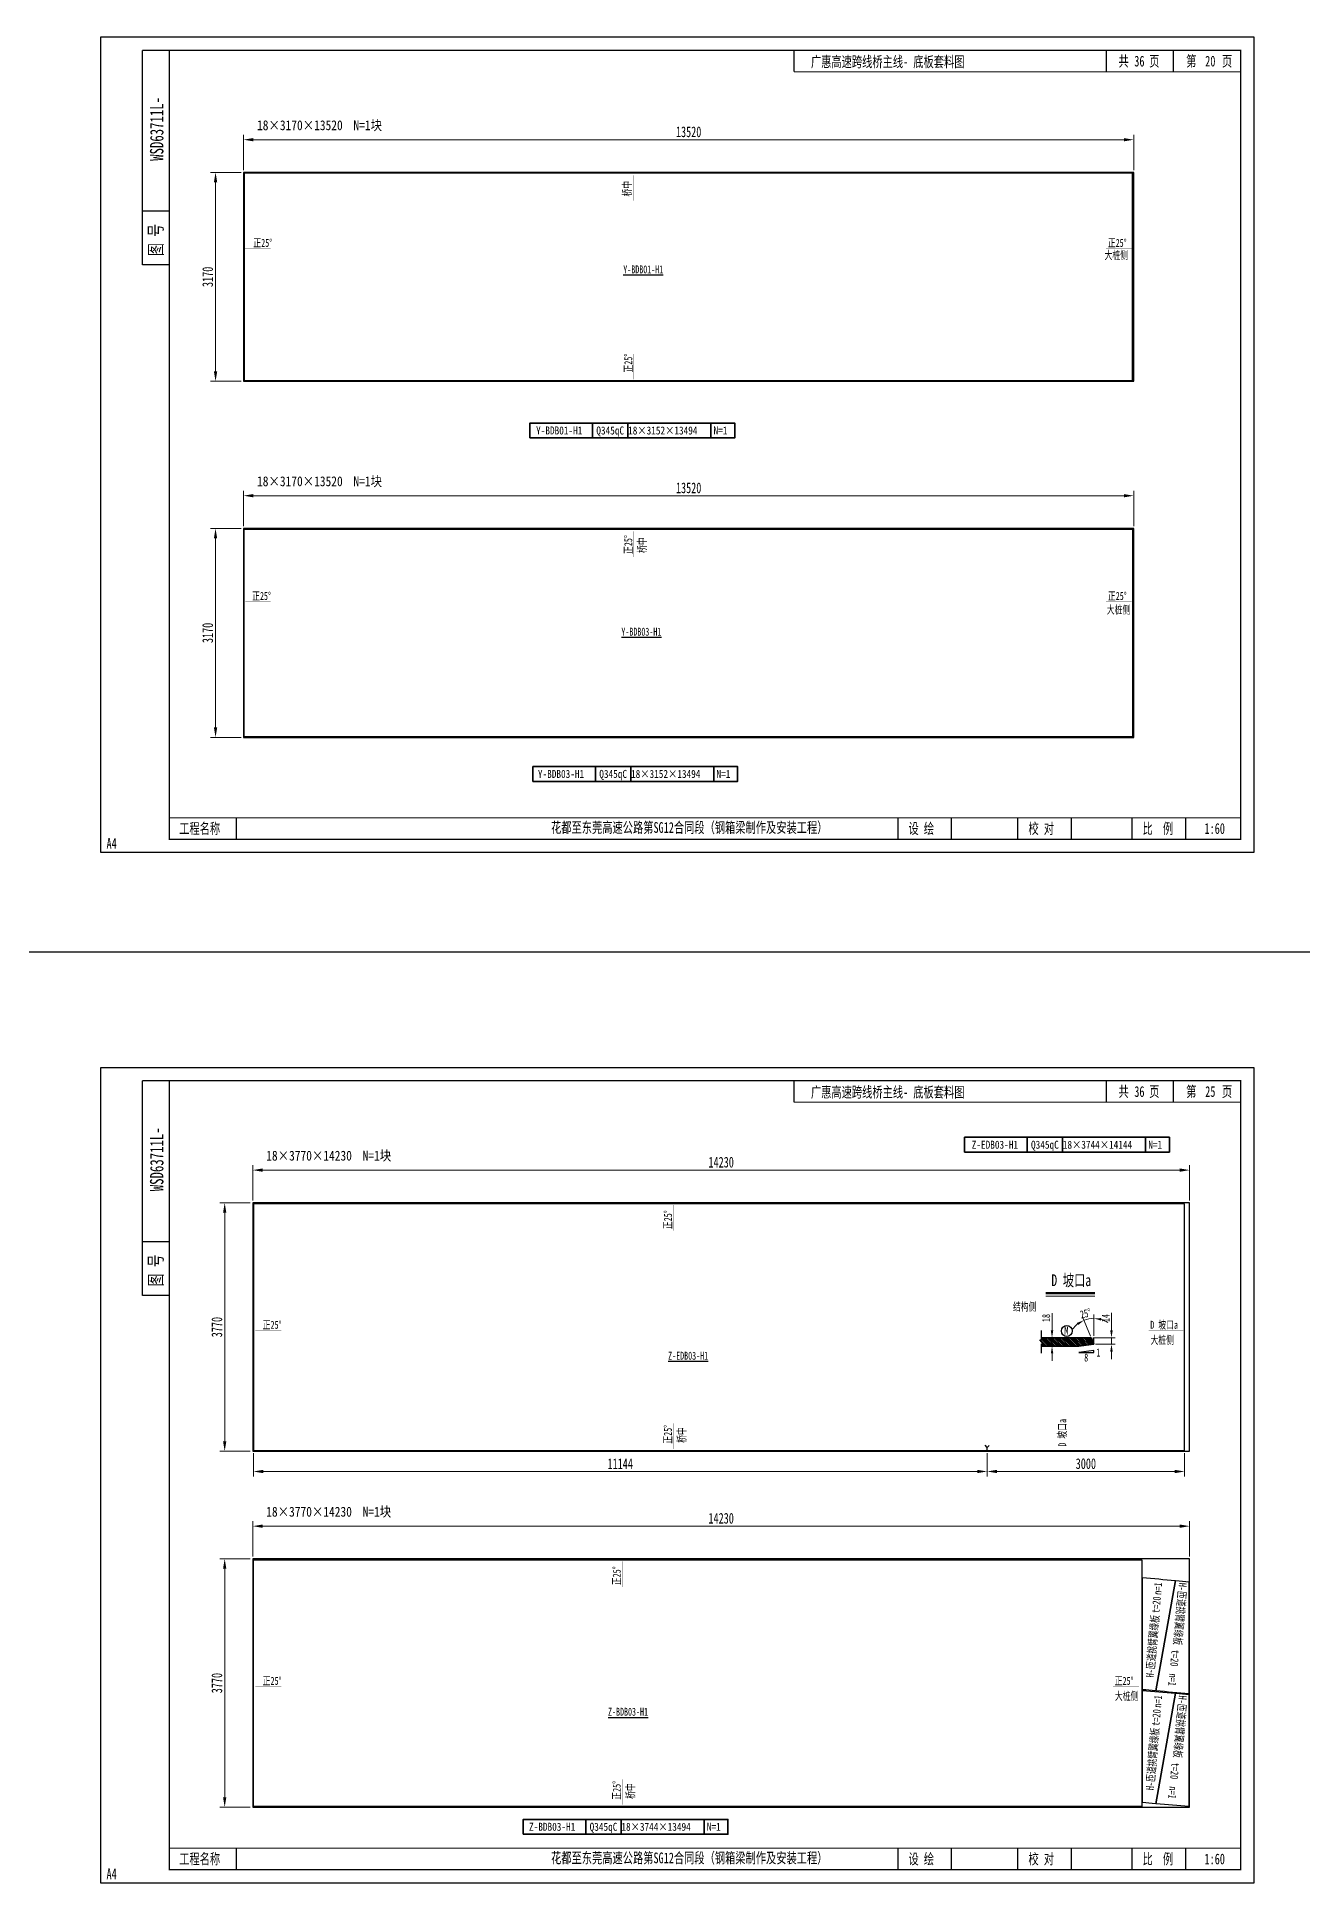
# Model space of a CAD drawing. Extents: x 1629247 to 2251351, y -601856 to -65897.
# Drawn here: x 2105240 to 2124455, y -319251 to -291227 of the extents above; entities that cross this region are included whole.
import ezdxf
from ezdxf.enums import TextEntityAlignment as Align

# ---------------------------------------------------------------- set-up
doc = ezdxf.new("R2010")
doc.units = 0
doc.header["$LTSCALE"] = 2
doc.header["$MEASUREMENT"] = 0
doc.header["$PDMODE"] = 35
doc.header["$PDSIZE"] = 50
doc.linetypes.add('PHANTOM', pattern=[63.5, 31.75, -6.35, 6.35, -6.35, 6.35, -6.35])
doc.layers.get('0').update_dxf_attribs({"linetype": 'CONTINUOUS'})
doc.layers.get('Defpoints').update_dxf_attribs({"linetype": 'CONTINUOUS'})
for name, color, linetype, lineweight in [('1图框轮廓', 7, 'CONTINUOUS', 35), ('文字层', 4, 'CONTINUOUS', 13), ('标注层', 3, 'CONTINUOUS', 13)]:
    doc.layers.add(name, color=color, linetype=linetype, lineweight=lineweight)
for name, color, linetype in [('A3', 7, 'CONTINUOUS'), ('txt', 4, 'CONTINUOUS'), ('顶板', 1, 'CONTINUOUS')]:
    doc.layers.add(name, color=color, linetype=linetype)
doc.styles.add('仿宋', font='仿宋_GB2312_1.ttf', dxfattribs={"width": 0.7})
doc.dimstyles.new('标准标注样式-45', dxfattribs={"dimscale": 45, "dimtxt": 2.7, "dimasz": 2.5, "dimexe": 1.25, "dimexo": 0.625, "dimtad": 1, "dimdec": 0, "dimdsep": 46, "dimtxsty": '仿宋', "dimcen": 2.5, "dimclrd": 3, "dimclre": 3, "dimclrt": 4, "dimazin": 0, "dimtfac": 1, "dimtdec": 0, "dimtmove": 0, "dimatfit": 3, "dimfxl": 1.25, "dimlwd": 13, "dimlwe": 13, "dimarcsym": 0})
doc.dimstyles.new('标准标注样式-60', dxfattribs={"dimscale": 60, "dimtxt": 2.7, "dimasz": 2.5, "dimexe": 1.25, "dimexo": 0.625, "dimtad": 1, "dimdec": 0, "dimdsep": 46, "dimtxsty": '仿宋', "dimcen": 2.5, "dimclrd": 3, "dimclre": 3, "dimclrt": 4, "dimazin": 0, "dimtfac": 1, "dimtdec": 0, "dimtmove": 0, "dimatfit": 3, "dimfxl": 1.25, "dimlwd": 13, "dimlwe": 13, "dimarcsym": 0})

# ---------------------------------------------------------------- blocks, each defined once
blk = doc.blocks.new('*D60')
at = {"color": 3, "lineweight": 13, "ltscale": 3}
for p, q in [((2121240, -310948), (2121122, -310654)), ((2121291, -310942), (2121291, -310622))]:
    blk.add_line(p, q, dxfattribs=at)
at = {"color": 3, "linetype": 'ByBlock', "lineweight": 13, "ltscale": 3}
for start, end in [(128.4155, 144.831), (90, 112), (57.169, 73.5845)]:
    blk.add_arc((2121291, -311072), 394, start, end, dxfattribs=at)
at = {"color": 3, "ltscale": 3}
for points in [[(2121036, -310747), (2121055, -310779), (2121143, -310707)], [(2121399, -310712), (2121405, -310675), (2121291, -310678)]]:
    blk.add_solid(points, dxfattribs=at)
at = {"layer": 'Defpoints', "color": 0, "ltscale": 3}
for p in [(2121240, -310681), (2121251, -310974), (2121291, -310970), (2121291, -311069), (2121291, -311072)]:
    blk.add_point(p, dxfattribs=at)
at = {"color": 4, "ltscale": 3, "insert": (2121167, -310605), "char_height": 121.5, "attachment_point": 5, "rotation": 14.8681, "style": '仿宋'}
blk.add_mtext('25%%D', dxfattribs=at)
blk = doc.blocks.new('*D61')
at = {"color": 3, "linetype": 'ByBlock', "lineweight": 13, "ltscale": 3}
for p, q in [((2120657, -310861), (2120657, -310598)), ((2120657, -311100), (2120657, -310974)), ((2120657, -311212), (2120657, -311325))]:
    blk.add_line(p, q, dxfattribs=at)
at = {"color": 3, "lineweight": 13, "ltscale": 3}
for p, q in [((2120652, -310974), (2120601, -310974)), ((2120652, -311100), (2120601, -311100))]:
    blk.add_line(p, q, dxfattribs=at)
at = {"color": 3, "ltscale": 3}
for points in [[(2120638, -310861), (2120676, -310861), (2120657, -310974)], [(2120638, -311212), (2120676, -311212), (2120657, -311100)]]:
    blk.add_solid(points, dxfattribs=at)
at = {"layer": 'Defpoints', "color": 0, "ltscale": 3}
for p in [(2120657, -310974), (2120681, -310974), (2120681, -311100)]:
    blk.add_point(p, dxfattribs=at)
at = {"color": 4, "ltscale": 3, "insert": (2120568, -310673), "char_height": 121.5, "attachment_point": 5, "rotation": 90, "style": '仿宋'}
blk.add_mtext('18', dxfattribs=at)
blk = doc.blocks.new('*D62')
at = {"color": 3, "linetype": 'ByBlock', "lineweight": 13, "ltscale": 3}
for p, q in [((2121560, -310861), (2121560, -310597)), ((2121560, -311072), (2121560, -310974)), ((2121560, -311184), (2121560, -311297))]:
    blk.add_line(p, q, dxfattribs=at)
at = {"color": 3, "lineweight": 13, "ltscale": 3}
for p, q in [((2121279, -310974), (2121616, -310974)), ((2121319, -311072), (2121616, -311072))]:
    blk.add_line(p, q, dxfattribs=at)
at = {"color": 3, "ltscale": 3}
for points in [[(2121541, -310861), (2121579, -310861), (2121560, -310974)], [(2121541, -311184), (2121579, -311184), (2121560, -311072)]]:
    blk.add_solid(points, dxfattribs=at)
at = {"layer": 'Defpoints', "color": 0, "ltscale": 3}
for p in [(2121251, -310974), (2121560, -310974), (2121291, -311072)]:
    blk.add_point(p, dxfattribs=at)
at = {"color": 4, "ltscale": 3, "insert": (2121471, -310673), "char_height": 121.5, "attachment_point": 5, "rotation": 90, "style": '仿宋'}
blk.add_mtext('14', dxfattribs=at)
blk = doc.blocks.new('*D30')
at = {"color": 3, "lineweight": 13, "ltscale": 3}
for p, q in [((2119671, -312723), (2119671, -313078)), ((2122671, -312723), (2122671, -313078))]:
    blk.add_line(p, q, dxfattribs=at)
at = {"color": 3, "linetype": 'ByBlock', "lineweight": 13, "ltscale": 3}
blk.add_line((2122521, -313003), (2119821, -313003), dxfattribs=at)
at = {"color": 3, "ltscale": 3}
for points in [[(2119821, -312978), (2119821, -313028), (2119671, -313003)], [(2122521, -312978), (2122521, -313028), (2122671, -313003)]]:
    blk.add_solid(points, dxfattribs=at)
at = {"layer": 'Defpoints', "color": 0, "ltscale": 3}
for p in [(2119671, -312686), (2122671, -312686), (2119671, -313003)]:
    blk.add_point(p, dxfattribs=at)
at = {"color": 4, "ltscale": 3, "insert": (2121171, -312885), "char_height": 162, "attachment_point": 5, "style": '仿宋'}
blk.add_mtext('3000', dxfattribs=at)
blk = doc.blocks.new('*D35')
at = {"color": 3, "lineweight": 13, "ltscale": 3}
for p, q in [((2108527, -312723), (2108527, -313078)), ((2119671, -312723), (2119671, -313078))]:
    blk.add_line(p, q, dxfattribs=at)
at = {"color": 3, "linetype": 'ByBlock', "lineweight": 13, "ltscale": 3}
blk.add_line((2108677, -313003), (2119521, -313003), dxfattribs=at)
at = {"color": 3, "ltscale": 3}
for points in [[(2108677, -312978), (2108677, -313028), (2108527, -313003)], [(2119521, -312978), (2119521, -313028), (2119671, -313003)]]:
    blk.add_solid(points, dxfattribs=at)
at = {"layer": 'Defpoints', "color": 0, "ltscale": 3}
for p in [(2108527, -312686), (2119671, -312686), (2119671, -313003)]:
    blk.add_point(p, dxfattribs=at)
at = {"color": 4, "ltscale": 3, "insert": (2114099, -312885), "char_height": 162, "attachment_point": 5, "style": '仿宋'}
blk.add_mtext('11144', dxfattribs=at)
blk = doc.blocks.new('*D601')
at = {"color": 3, "lineweight": 13, "ltscale": 3}
for p, q in [((2108378, -293247), (2108378, -292712)), ((2121898, -293247), (2121898, -292712))]:
    blk.add_line(p, q, dxfattribs=at)
at = {"color": 3, "linetype": 'ByBlock', "lineweight": 13, "ltscale": 3}
blk.add_line((2121748, -292787), (2108528, -292787), dxfattribs=at)
at = {"color": 3, "ltscale": 3}
for points in [[(2108528, -292762), (2108528, -292812), (2108378, -292787)], [(2121748, -292762), (2121748, -292812), (2121898, -292787)]]:
    blk.add_solid(points, dxfattribs=at)
at = {"layer": 'Defpoints', "color": 0, "ltscale": 3}
for p in [(2108378, -292787), (2108378, -293284), (2121898, -293284)]:
    blk.add_point(p, dxfattribs=at)
at = {"color": 4, "ltscale": 3, "insert": (2115138, -292668), "char_height": 162, "attachment_point": 5, "style": '仿宋'}
blk.add_mtext('13520', dxfattribs=at)
blk = doc.blocks.new('*D602')
at = {"color": 3, "lineweight": 13, "ltscale": 3}
for p, q in [((2108340, -293284), (2107878, -293284)), ((2108340, -296454), (2107878, -296454))]:
    blk.add_line(p, q, dxfattribs=at)
at = {"color": 3, "linetype": 'ByBlock', "lineweight": 13, "ltscale": 3}
blk.add_line((2107953, -293434), (2107953, -296304), dxfattribs=at)
at = {"color": 3, "ltscale": 3}
for points in [[(2107928, -293434), (2107978, -293434), (2107953, -293284)], [(2107928, -296304), (2107978, -296304), (2107953, -296454)]]:
    blk.add_solid(points, dxfattribs=at)
at = {"layer": 'Defpoints', "color": 0, "ltscale": 3}
for p in [(2108378, -293284), (2107953, -296454), (2108378, -296454)]:
    blk.add_point(p, dxfattribs=at)
at = {"color": 4, "ltscale": 3, "insert": (2107834, -294869), "char_height": 162, "attachment_point": 5, "rotation": 90, "style": '仿宋'}
blk.add_mtext('3170', dxfattribs=at)
blk = doc.blocks.new('tukuangA4-')
at = {"layer": 'A3'}
for p, q in [((537, 7565), (537, 10327)), ((882, 10327), (537, 10327)), ((12951, 10051), (12951, 10327)), ((13814, 10051), (13814, 10327)), ((882, 8256), (537, 8256)), ((882, 7565), (537, 7565)), ((1745, 173), (1745, 449)), ((10266, 173), (10266, 449)), ((10957, 173), (10957, 449)), ((11811, 173), (11811, 449)), ((12502, 173), (12502, 449)), ((13280, 173), (13280, 449)), ((13971, 173), (13971, 449))]:
    blk.add_line(p, q, dxfattribs=at)
blk.add_lwpolyline([(14850, 10500), (14850, 0), (0, 0), (0, 10500)], close=True, dxfattribs=at)
for points, const_width in [([(882, 10327), (14677, 10327), (14677, 173), (882, 173), (882, 10327)], 17.3), ([(8927, 10051), (8927, 10327)], 13.8), ([(8927, 10051), (14677, 10051)], 13.8), ([(882, 449), (14677, 449)], 13.8)]:
    blk.add_lwpolyline(points, dxfattribs=dict(at, const_width=const_width))
at = {"layer": 'A3', "color": 7, "linetype": 'Continuous', "style": '仿宋', "width": 0.7}
for s, p in [('共    页', (13106, 10120)), ('第     页', (13977, 10120)), ('工程名称', (1009, 242)), ('花都至东莞高速公路第SG12合同段（钢箱梁制作及安装工程）', (5798, 255)), ('设 绘', (10401, 242)), ('校 对', (11946, 242)), ('比  例', (13415, 242))]:
    blk.add_text(s, height=138.1, dxfattribs=at).set_placement(p)
blk.add_text('WSD63711L-', height=172.6, rotation=90, dxfattribs=at).set_placement((806, 9316), align=Align.CENTER)
blk.add_text('图 号', height=172.6, rotation=90, dxfattribs=at).set_placement((793, 7681))
blk.add_text('A4', height=138.1, dxfattribs=at).set_placement((139, 50), align=Align.CENTER)
blk = doc.blocks.new('*D603')
at = {"color": 3, "lineweight": 13, "ltscale": 3}
for p, q in [((2108378, -298651), (2108378, -298116)), ((2121898, -298651), (2121898, -298116))]:
    blk.add_line(p, q, dxfattribs=at)
at = {"color": 3, "linetype": 'ByBlock', "lineweight": 13, "ltscale": 3}
blk.add_line((2121748, -298191), (2108528, -298191), dxfattribs=at)
at = {"color": 3, "ltscale": 3}
for points in [[(2108528, -298166), (2108528, -298216), (2108378, -298191)], [(2121748, -298166), (2121748, -298216), (2121898, -298191)]]:
    blk.add_solid(points, dxfattribs=at)
at = {"layer": 'Defpoints', "color": 0, "ltscale": 3}
for p in [(2108378, -298191), (2108378, -298689), (2121898, -298689)]:
    blk.add_point(p, dxfattribs=at)
at = {"color": 4, "ltscale": 3, "insert": (2115138, -298073), "char_height": 162, "attachment_point": 5, "style": '仿宋'}
blk.add_mtext('13520', dxfattribs=at)
blk = doc.blocks.new('*D604')
at = {"color": 3, "lineweight": 13, "ltscale": 3}
for p, q in [((2108340, -298689), (2107878, -298689)), ((2108340, -301859), (2107878, -301859))]:
    blk.add_line(p, q, dxfattribs=at)
at = {"color": 3, "linetype": 'ByBlock', "lineweight": 13, "ltscale": 3}
blk.add_line((2107953, -298839), (2107953, -301709), dxfattribs=at)
at = {"color": 3, "ltscale": 3}
for points in [[(2107928, -298839), (2107978, -298839), (2107953, -298689)], [(2107928, -301709), (2107978, -301709), (2107953, -301859)]]:
    blk.add_solid(points, dxfattribs=at)
at = {"layer": 'Defpoints', "color": 0, "ltscale": 3}
for p in [(2108378, -298689), (2107953, -301859), (2108378, -301859)]:
    blk.add_point(p, dxfattribs=at)
at = {"color": 4, "ltscale": 3, "insert": (2107834, -300274), "char_height": 162, "attachment_point": 5, "rotation": 90, "style": '仿宋'}
blk.add_mtext('3170', dxfattribs=at)
blk = doc.blocks.new('*D639')
at = {"color": 3, "lineweight": 13, "ltscale": 3}
for p, q in [((2108517, -308888), (2108517, -308353)), ((2122747, -308888), (2122747, -308353))]:
    blk.add_line(p, q, dxfattribs=at)
at = {"color": 3, "linetype": 'ByBlock', "lineweight": 13, "ltscale": 3}
blk.add_line((2122597, -308428), (2108667, -308428), dxfattribs=at)
at = {"color": 3, "ltscale": 3}
for points in [[(2108667, -308403), (2108667, -308453), (2108517, -308428)], [(2122597, -308403), (2122597, -308453), (2122747, -308428)]]:
    blk.add_solid(points, dxfattribs=at)
at = {"layer": 'Defpoints', "color": 0, "ltscale": 3}
for p in [(2108517, -308428), (2108517, -308926), (2122747, -308926)]:
    blk.add_point(p, dxfattribs=at)
at = {"color": 4, "ltscale": 3, "insert": (2115632, -308309), "char_height": 162, "attachment_point": 5, "style": '仿宋'}
blk.add_mtext('14230', dxfattribs=at)
blk = doc.blocks.new('*D640')
at = {"color": 3, "lineweight": 13, "ltscale": 3}
for p, q in [((2108480, -308926), (2108017, -308926)), ((2108480, -312696), (2108017, -312696))]:
    blk.add_line(p, q, dxfattribs=at)
at = {"color": 3, "linetype": 'ByBlock', "lineweight": 13, "ltscale": 3}
blk.add_line((2108092, -309076), (2108092, -312546), dxfattribs=at)
at = {"color": 3, "ltscale": 3}
for points in [[(2108067, -309076), (2108117, -309076), (2108092, -308926)], [(2108067, -312546), (2108117, -312546), (2108092, -312696)]]:
    blk.add_solid(points, dxfattribs=at)
at = {"layer": 'Defpoints', "color": 0, "ltscale": 3}
for p in [(2108517, -308926), (2108092, -312696), (2108517, -312696)]:
    blk.add_point(p, dxfattribs=at)
at = {"color": 4, "ltscale": 3, "insert": (2107974, -310811), "char_height": 162, "attachment_point": 5, "rotation": 90, "style": '仿宋'}
blk.add_mtext('3770', dxfattribs=at)
blk = doc.blocks.new('*D641')
at = {"color": 3, "lineweight": 13, "ltscale": 3}
for p, q in [((2108517, -314293), (2108517, -313758)), ((2122747, -314293), (2122747, -313758))]:
    blk.add_line(p, q, dxfattribs=at)
at = {"color": 3, "linetype": 'ByBlock', "lineweight": 13, "ltscale": 3}
blk.add_line((2122597, -313833), (2108667, -313833), dxfattribs=at)
at = {"color": 3, "ltscale": 3}
for points in [[(2108667, -313808), (2108667, -313858), (2108517, -313833)], [(2122597, -313808), (2122597, -313858), (2122747, -313833)]]:
    blk.add_solid(points, dxfattribs=at)
at = {"layer": 'Defpoints', "color": 0, "ltscale": 3}
for p in [(2108517, -313833), (2108517, -314330), (2122747, -314330)]:
    blk.add_point(p, dxfattribs=at)
at = {"color": 4, "ltscale": 3, "insert": (2115632, -313714), "char_height": 162, "attachment_point": 5, "style": '仿宋'}
blk.add_mtext('14230', dxfattribs=at)
blk = doc.blocks.new('*D642')
at = {"color": 3, "lineweight": 13, "ltscale": 3}
for p, q in [((2108480, -314330), (2108017, -314330)), ((2108480, -318100), (2108017, -318100))]:
    blk.add_line(p, q, dxfattribs=at)
at = {"color": 3, "linetype": 'ByBlock', "lineweight": 13, "ltscale": 3}
blk.add_line((2108092, -314480), (2108092, -317950), dxfattribs=at)
at = {"color": 3, "ltscale": 3}
for points in [[(2108067, -314480), (2108117, -314480), (2108092, -314330)], [(2108067, -317950), (2108117, -317950), (2108092, -318100)]]:
    blk.add_solid(points, dxfattribs=at)
at = {"layer": 'Defpoints', "color": 0, "ltscale": 3}
for p in [(2108517, -314330), (2108092, -318100), (2108517, -318100)]:
    blk.add_point(p, dxfattribs=at)
at = {"color": 4, "ltscale": 3, "insert": (2107974, -316215), "char_height": 162, "attachment_point": 5, "rotation": 90, "style": '仿宋'}
blk.add_mtext('3770', dxfattribs=at)

msp = doc.modelspace()

# ---------------------------------------------------------------- hatches: boundary and pattern name
at = {"layer": '标注层', "linetype": 'PHANTOM'}
h = msp.add_hatch(dxfattribs=at)
h.set_pattern_fill('ANSI31', color=8, scale=150, style=0)
h.set_pattern_definition([(135, (2121290.549, -311099.833), (13.25825, 13.25825), [])])
h.paths.add_polyline_path([(2121066.5, -311099.8), (2121290.5, -311071.8), (2121251, -310973.8), (2120496.4, -310973.8), (2120496.4, -311003.5), (2120470.1, -311003.5), (2120522.6, -311063.5), (2120496.4, -311063.5), (2120496.4, -311099.8)])

# ---------------------------------------------------------------- linework, layer by layer
at = {"color": 8, "ltscale": 3}
msp.add_line((2065547.6, -305115.8), (2251350.7, -305115.8), dxfattribs=at)
at = {"color": 7, "ltscale": 3}
msp.add_line((2121290.5, -311069.2), (2121290.5, -310970.1), dxfattribs=at)
at = {"color": 6, "ltscale": 3}
for p, q in [((2119671.1, -312636.7), (2119639.8, -312605.3)), ((2119700.1, -312607.6), (2119671.1, -312636.7)), ((2119671.1, -312685.8), (2119671.1, -312636.7))]:
    msp.add_line(p, q, dxfattribs=at)
at = {"color": 8, "ltscale": 3}
for points in [[(2108377.6, -296454.3), (2121897.6, -296454.3), (2121897.6, -293284.3), (2108377.6, -293284.3)], [(2108377.6, -301859), (2121897.6, -301859), (2121897.6, -298689), (2108377.6, -298689)], [(2108517.1, -312695.8), (2122747.1, -312695.8), (2122747.1, -308925.8), (2108517.1, -308925.8)], [(2108517.1, -318100.5), (2122747.1, -318100.5), (2122747.1, -314330.5), (2108517.1, -314330.5)]]:
    msp.add_lwpolyline(points, close=True, dxfattribs=at)
at = {"color": 1}
for points in [[(2108387.6, -296444.3), (2121881.6, -296444.3), (2121881.6, -293292.3), (2108387.6, -293292.3)], [(2108387.6, -298697), (2121881.6, -298697), (2121881.6, -301849), (2108387.6, -301849)], [(2108527.1, -312685.8), (2122671.1, -312685.8), (2122671.1, -308941.8), (2108527.1, -308941.8)], [(2108527.1, -314346.5), (2122021.1, -314346.5), (2122021.1, -318090.5), (2108527.1, -318090.5)]]:
    msp.add_lwpolyline(points, close=True, dxfattribs=at)
at = {"color": 7}
msp.add_lwpolyline([(2120496.4, -311205.5), (2120496.4, -311063.5), (2120522.6, -311063.5), (2120470.1, -311003.5), (2120496.4, -311003.5), (2120496.4, -310861.5)], dxfattribs=at)
at = {"color": 7, "ltscale": 3}
msp.add_lwpolyline([(2121290.5, -311167.6), (2121066.5, -311195.6), (2121066.5, -311195.6), (2121290.5, -311195.6)], close=True, dxfattribs=at)
at = {"color": 3, "ltscale": 3}
msp.add_circle((2120881.4, -310870.2), 82.7, dxfattribs=at)
at = {"layer": '1图框轮廓', "color": 30, "ltscale": 3}
for p, q in [((2113679.6, -297313.4), (2113679.6, -297088.4)), ((2114214.1, -297313.4), (2114214.1, -297088.4)), ((2115477.1, -297313.4), (2115477.1, -297088.4)), ((2113724.2, -302526.7), (2113724.2, -302301.7)), ((2114258.7, -302526.7), (2114258.7, -302301.7)), ((2115521.7, -302526.7), (2115521.7, -302301.7)), ((2120281.6, -308155.1), (2120281.6, -307930.1)), ((2120816.1, -308155.1), (2120816.1, -307930.1)), ((2122079.1, -308155.1), (2122079.1, -307930.1)), ((2113577.6, -318508.9), (2113577.6, -318283.9)), ((2114112.1, -318508.9), (2114112.1, -318283.9)), ((2115375.1, -318508.9), (2115375.1, -318283.9))]:
    msp.add_line(p, q, dxfattribs=at)
for points in [[(2112728.1, -297313.4), (2115837.1, -297313.4), (2115837.1, -297088.4), (2112728.1, -297088.4)], [(2112772.7, -302526.7), (2115881.7, -302526.7), (2115881.7, -302301.7), (2112772.7, -302301.7)], [(2119330.1, -308155.1), (2122439.1, -308155.1), (2122439.1, -307930.1), (2119330.1, -307930.1)], [(2112626.1, -318508.9), (2115735.1, -318508.9), (2115735.1, -318283.9), (2112626.1, -318283.9)]]:
    msp.add_lwpolyline(points, close=True, dxfattribs=at)
at = {"layer": '1图框轮廓', "color": 1}
msp.add_lwpolyline([(2120496.4, -310973.8), (2121251, -310973.8), (2121290.5, -311071.8), (2121066.5, -311099.8), (2120496.4, -311099.8)], dxfattribs=at)
at = {"layer": '文字层', "lineweight": 50}
msp.add_line((2120564.6, -310297.1), (2121307.8, -310297.1), dxfattribs=at)
at = {"layer": '文字层', "lineweight": 20}
msp.add_line((2120564.6, -310342.1), (2121307.8, -310342.1), dxfattribs=at)
at = {"layer": '标注层', "color": 42}
for points in [[(2114307.2, -293316.7, 0, 25, 0), (2114307.2, -293391.5, 5, 5, 0), (2114307.2, -293712.3, 5, 5, 0)], [(2108395.1, -294439.3, 0, 25, 0), (2108470, -294439.3, 5, 5, 0), (2108790.8, -294439.3, 5, 5, 0)], [(2121874.1, -294439.3, 0, 25, 0), (2121799.3, -294439.3, 5, 5, 0), (2121478.5, -294439.3, 5, 5, 0)], [(2114307.2, -296433.8, 0, 25, 0), (2114307.2, -296358.9, 5, 5, 0), (2114307.2, -296038.1, 5, 5, 0)], [(2114307.2, -298725, 0, 25, 0), (2114307.2, -298799.8, 5, 5, 0), (2114307.2, -299120.6, 5, 5, 0)], [(2108395.1, -299798.3, 0, 25, 0), (2108470, -299798.3, 5, 5, 0), (2108790.8, -299798.3, 5, 5, 0)], [(2121874.1, -299798.3, 0, 25, 0), (2121799.3, -299798.3, 5, 5, 0), (2121478.5, -299798.3, 5, 5, 0)], [(2114909.1, -308954.1, 0, 25, 0), (2114909.1, -309028.9, 5, 5, 0), (2114909.1, -309349.7, 5, 5, 0)], [(2108554.3, -310862.7, 0, 25, 0), (2108629.1, -310862.7, 5, 5, 0), (2108949.9, -310862.7, 5, 5, 0)], [(2114909.1, -312666.1, 0, 25, 0), (2114909.1, -312591.3, 5, 5, 0), (2114909.1, -312270.5, 5, 5, 0)], [(2114131.8, -314358.7, 0, 25, 0), (2114131.8, -314433.5, 5, 5, 0), (2114131.8, -314754.3, 5, 5, 0)], [(2108554.3, -316267.4, 0, 25, 0), (2108629.1, -316267.4, 5, 5, 0), (2108949.9, -316267.4, 5, 5, 0)], [(2121978.8, -316267.4, 0, 25, 0), (2121903.9, -316267.4, 5, 5, 0), (2121583.1, -316267.4, 5, 5, 0)], [(2114131.8, -318070.8, 0, 25, 0), (2114131.8, -317996, 5, 5, 0), (2114131.8, -317675.2, 5, 5, 0)]]:
    msp.add_lwpolyline(points, format="xyseb", dxfattribs=at)
at = {"layer": '标注层', "color": 182}
for points in [[(2122653.7, -310862.7, 0, 25, 0), (2122578.9, -310862.7, 5, 5, 0), (2122124, -310862.7, 5, 5, 0)], [(2120929.9, -312685.8, 0, 25, 0), (2120929.9, -312611, 5, 5, 0), (2120929.9, -312190, 5, 5, 0)]]:
    msp.add_lwpolyline(points, format="xyseb", dxfattribs=at)
at = {"layer": '顶板', "color": 7}
for points in [[(2122229.1, -316333.1, 0.0003846), (2122029.8, -316315.5), (2122029.8, -314613.1, -0.00095), (2122527.9, -314657.1)], [(2122537.9, -314658, 0.0003846), (2122737.1, -314675.6), (2122737.1, -316378, -0.00095), (2122239, -316334)], [(2122229.1, -318045.5, 0.0003846), (2122029.8, -318027.9), (2122029.8, -316325.5, -0.00095), (2122527.9, -316369.5)], [(2122537.9, -316370.4, 0.0003846), (2122737.1, -316388), (2122737.1, -318090.5, -0.00095), (2122239, -318046.4)]]:
    msp.add_lwpolyline(points, format="xyb", close=True, dxfattribs=at)

# ---------------------------------------------------------------- block references
at = {"color": 8, "xscale": 1.179310345090926, "yscale": 1.179310344799887, "zscale": 1.179310344827586}
for p in [(2106210.9, -303609.4), (2106210.9, -319250.9)]:
    msp.add_blockref('tukuangA4-', p, dxfattribs=at)

# ---------------------------------------------------------------- texts
at = {"color": 7, "style": '仿宋', "width": 0.85}
for s, p in [('18×3170×13520', (2108583.1, -292642.3)), ('N=1块', (2110047.4, -292642.3)), ('N=1块', (2110047.4, -298046.9)), ('18×3170×13520', (2108583.1, -298046.9)), ('18×3770×14230', (2108722.6, -308283.7)), ('N=1块', (2110186.9, -308283.7)), ('18×3770×14230', (2108722.6, -313688.4)), ('N=1块', (2110186.9, -313688.4))]:
    msp.add_text(s, height=150, dxfattribs=at).set_placement(p)
at = {"color": 6, "linetype": 'PHANTOM', "ltscale": 10, "style": '仿宋', "width": 0.7}
for s, p in [('%%UY-BDB01-H1', (2114145.2, -294815.6)), ('%%UY-BDB03-H1', (2114116, -300315.5)), ('%%UZ-EDB03-H1', (2114826.9, -311306.2)), ('%%UZ-BDB03-H1', (2113913.6, -316710.9))]:
    msp.add_text(s, height=121.5, dxfattribs=at).set_placement(p)
at = {"color": 7, "style": '仿宋', "width": 0.85}
for s, p in [('Y-BDB01-H1', (2113172.4, -297200.9)), ('Q345qC', (2113946.8, -297200.9)), ('N=1 ', (2115657.1, -297200.9)), ('Y-BDB03-H1', (2113199.8, -302414.2)), ('Q345qC', (2113991.5, -302414.2)), ('N=1 ', (2115701.7, -302414.2)), ('Z-EDB03-H1', (2119789.1, -308042.6)), ('Q345qC', (2120548.8, -308042.6)), ('N=1 ', (2122259.1, -308042.6)), ('Z-BDB03-H1', (2113065.3, -318396.4)), ('Q345qC', (2113844.9, -318396.4)), ('N=1 ', (2115555.1, -318396.4))]:
    msp.add_text(s, height=121.5, dxfattribs=at).set_placement(p, align=Align.MIDDLE_CENTER)
for s, p in [('18×3152×13494', (2114218.6, -297200.9)), ('18×3152×13494', (2114263.2, -302414.2)), ('18×3744×14144', (2120820.6, -308042.6)), ('18×3744×13494', (2114116.6, -318396.4))]:
    msp.add_text(s, height=121.5, dxfattribs=at).set_placement(p, align=Align.MIDDLE_LEFT)
at = {"layer": 'A3', "color": 6, "linetype": 'Continuous', "style": '仿宋', "width": 0.7}
for p in [(2116995.5, -291684.4), (2116995.5, -307325.8)]:
    msp.add_text('广惠高速跨线桥主线- 底板套料图', height=162.857, dxfattribs=at).set_placement(p)
at = {"layer": 'A3', "color": 1, "linetype": 'Continuous', "style": '仿宋', "width": 0.7}
for s, p in [('36', (2121906.1, -291675.2)), ('20', (2122983.3, -291675.2)), ('36', (2121906.1, -307316.7)), ('25', (2122983.3, -307316.7))]:
    msp.add_text(s, height=162.86, dxfattribs=at).set_placement(p)
at = {"layer": 'A3', "color": 7, "linetype": 'Continuous', "style": '仿宋', "width": 0.7}
for p in [(2122972.8, -303324.6), (2122972.8, -318966.1)]:
    msp.add_text('1:60', height=162.86, dxfattribs=at).set_placement(p)
at = {"layer": 'txt', "style": '仿宋', "width": 0.7}
for s, rotation, p in [('n=1', 84.94513, (2122262, -314780.2)), ('H-匝道挑臂翼缘板', 264.94513, (2122602.2, -315165.4)), ('t=20', 84.94513, (2122239.6, -315025.1)), ('H-匝道挑臂翼缘板', 84.94513, (2122183, -315654.8)), ('t=20', 264.94513, (2122522.1, -315836.8)), ('n=1', 264.94513, (2122489.3, -316165.1)), ('t=20', 84.94513, (2122239.6, -316737.5)), ('n=1', 84.94513, (2122262, -316492.6)), ('H-匝道挑臂翼缘板', 264.94513, (2122602.2, -316877.8)), ('H-匝道挑臂翼缘板', 84.94513, (2122183, -317367.2)), ('t=20', 264.94513, (2122522.1, -317549.3)), ('n=1', 264.94513, (2122489.3, -317877.6))]:
    msp.add_text(s, height=120, rotation=rotation, dxfattribs=at).set_placement(p, align=Align.MIDDLE_CENTER)
at = {"layer": '文字层', "color": 1, "style": '仿宋', "width": 0.7}
msp.add_text('D 坡口a', height=180, dxfattribs=at).set_placement((2120648.4, -310189.9))
at = {"layer": '标注层', "color": 42, "style": '仿宋', "width": 0.7}
for s, p in [('桥中', (2114264.9, -293649.2)), ('正25%%D', (2114281.9, -296321.4)), ('正25%%D', (2114281.9, -299075.5)), ('桥中', (2114493.5, -299059.9)), ('正25%%D', (2114883.8, -309323.7)), ('正25%%D', (2114883.8, -312581)), ('桥中', (2115093.8, -312567.1)), ('正25%%D', (2114106.5, -314728.4)), ('正25%%D', (2114106.5, -317985.7)), ('桥中', (2114316.5, -317971.8))]:
    msp.add_text(s, height=121.5, rotation=90, dxfattribs=at).set_placement(p)
for s, p in [('正25%%D', (2108527.1, -294414)), ('大桩侧', (2121454.2, -294601)), ('正25%%D', (2121504.4, -294414)), ('正25%%D', (2108508.5, -299773.1)), ('大桩侧', (2121488.3, -299982.8)), ('正25%%D', (2121505.7, -299773.1)), ('正25%%D', (2108669, -310837.5)), ('大桩侧', (2122151.9, -311068.6)), ('正25%%D', (2108669, -316242.1)), ('正25%%D', (2121609.1, -316242.1)), ('大桩侧', (2121611, -316473.3))]:
    msp.add_text(s, height=121.5, dxfattribs=at).set_placement(p)
at = {"layer": '标注层', "color": 4, "style": '仿宋', "width": 0.7}
for s, p in [('结构侧', (2120063.4, -310562.4)), ('8', (2121145.4, -311333.6)), ('1', (2121329.9, -311258))]:
    msp.add_text(s, height=121.5, dxfattribs=at).set_placement(p)
at = {"layer": '标注层', "color": 182, "style": '仿宋', "width": 0.7}
msp.add_text('D 坡口a', height=121.5, dxfattribs=at).set_placement((2122150, -310837.5))
at = {"layer": '标注层', "color": 2, "style": '仿宋', "width": 0.7}
msp.add_text('M', height=121.5, dxfattribs=at).set_placement((2120844.5, -310927.6))
at = {"layer": '标注层', "color": 182, "style": '仿宋', "width": 0.7}
msp.add_text('D 坡口a', height=121.5, rotation=90, dxfattribs=at).set_placement((2120872.7, -312626.1))

# ---------------------------------------------------------------- dimensions: what is measured, and where the dimension line sits
at = {"color": 8, "ltscale": 3}
for base, p1, p2, picture, middle in [((2108377.6, -292786.5), (2121897.6, -293284.3), (2108377.6, -293284.3), '*D601', (2115137.6, -292668)), ((2108377.6, -298191.2), (2121897.6, -298689), (2108377.6, -298689), '*D603', (2115137.6, -298072.7)), ((2108517.1, -308428), (2122747.1, -308925.8), (2108517.1, -308925.8), '*D639', (2115632.1, -308309.5)), ((2119671.1, -313003.2), (2122671.1, -312685.8), (2119671.1, -312685.8), '*D30', (2121171.1, -312884.7)), ((2108517.1, -313832.7), (2122747.1, -314330.5), (2108517.1, -314330.5), '*D641', (2115632.1, -313714.2))]:
    dim = msp.add_linear_dim(base=base, p1=p1, p2=p2, dimstyle='标准标注样式-60', dxfattribs=at)
    dim.commit()
    dim.dimension.update_dxf_attribs({"geometry": picture, "text_midpoint": middle})
for base, p1, p2, angle, picture, middle in [((2107952.8, -296454.3), (2108377.6, -293284.3), (2108377.6, -296454.3), 90, '*D602', (2107834.3, -294869.3)), ((2107952.8, -301859), (2108377.6, -298689), (2108377.6, -301859), 90, '*D604', (2107834.3, -300274)), ((2108092.3, -312695.8), (2108517.1, -308925.8), (2108517.1, -312695.8), 90, '*D640', (2107973.8, -310810.8)), ((2119671.1, -313003.2), (2108527.1, -312685.8), (2119671.1, -312685.8), 180, '*D35', (2114099.1, -312884.7)), ((2108092.3, -318100.5), (2108517.1, -314330.5), (2108517.1, -318100.5), 90, '*D642', (2107973.8, -316215.5))]:
    dim = msp.add_linear_dim(base=base, p1=p1, p2=p2, angle=angle, dimstyle='标准标注样式-60', dxfattribs=at)
    dim.commit()
    dim.dimension.update_dxf_attribs({"geometry": picture, "text_midpoint": middle})
at = {"color": 7, "ltscale": 3}
dim = msp.add_angular_dim_2l(base=(2121240.3, -310681), line1=((2121251, -310973.8), (2121290.5, -311071.8)), line2=((2121290.5, -311069.2), (2121290.5, -310970.1)), text='25%%D', dimstyle='标准标注样式-45', override={"dimadec": 0}, dxfattribs=at)
dim.commit()
dim.dimension.update_dxf_attribs({"geometry": '*D60', "text_midpoint": (2121189.4, -310691), "dimtype": 162})
for base, p1, p2, picture, middle in [((2120657, -310973.8), (2120680.6, -311099.8), (2120680.6, -310973.8), '*D61', (2120568.1, -310673.4)), ((2121560.2, -310973.8), (2121290.5, -311071.8), (2121251, -310973.8), '*D62', (2121471.4, -310673.1))]:
    dim = msp.add_linear_dim(base=base, p1=p1, p2=p2, angle=90, dimstyle='标准标注样式-45', override={"dimlfac": 0.142857}, dxfattribs=at)
    dim.commit()
    dim.dimension.update_dxf_attribs({"geometry": picture, "text_midpoint": middle})

doc.saveas('drawing.dxf')
